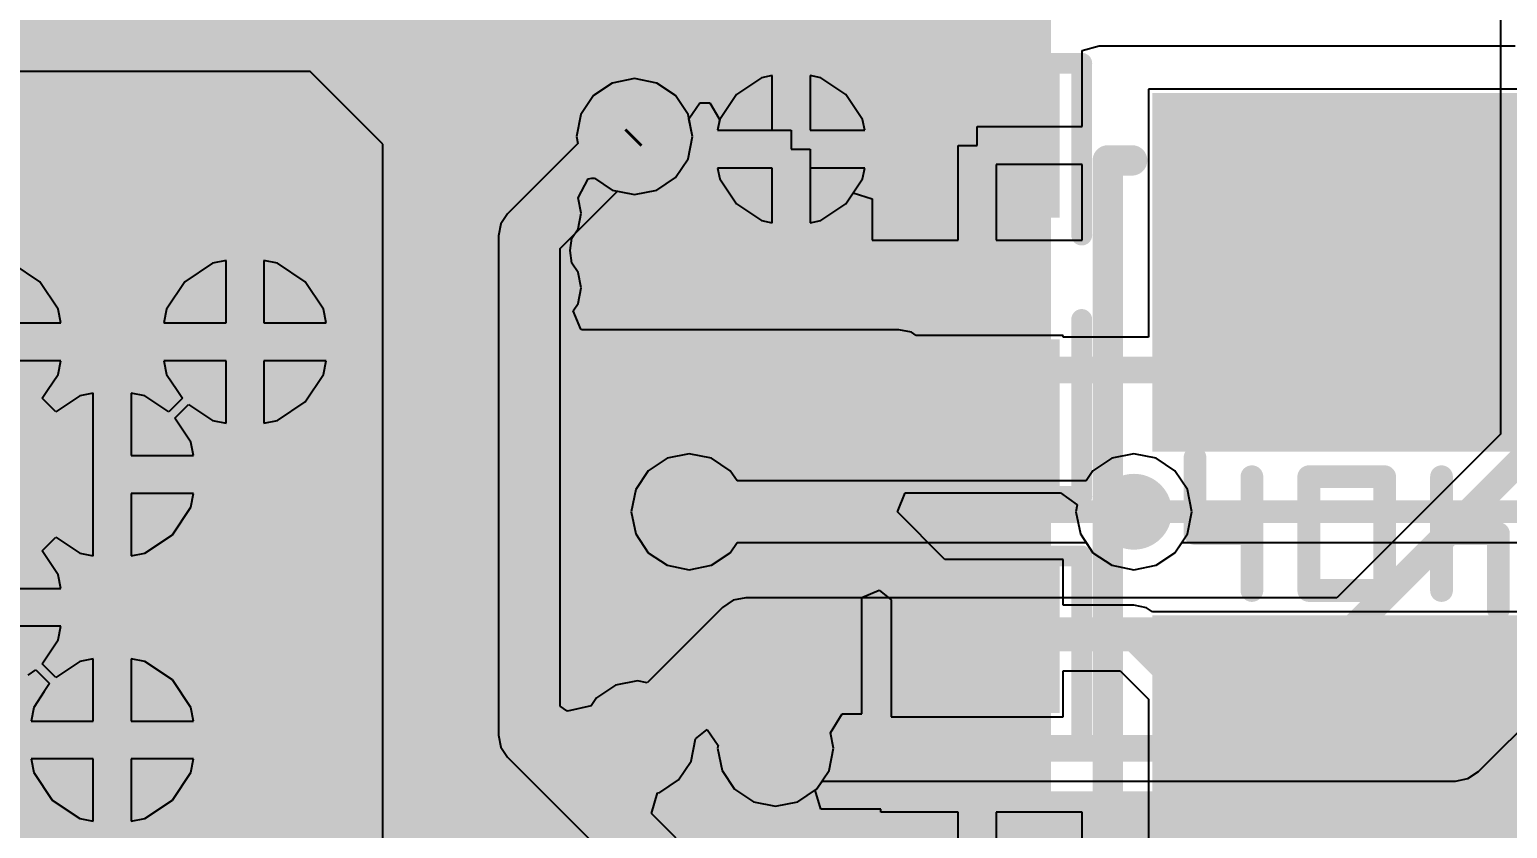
# Model space of a CAD drawing. Header units: millimetres. Extents: x -0.78 to 0.93, y -0.37 to 1.4.
# Drawn here: x -0.244 to 0.1457, y 0.249 to 0.4597 of the extents above; entities that cross this region are included whole.
import ezdxf

# ---------------------------------------------------------------- set-up
doc = ezdxf.new("R2010")
doc.units = ezdxf.units.MM
doc.header["$MEASUREMENT"] = 0
for name, color, linetype in [('BottomLayer', 5, 'Continuous'), ('BottomOverlay', 54, 'Continuous'), ('BottomSolder', 6, 'Continuous'), ('TopLayer', 1, 'Continuous'), ('TopOverlay', 2, 'Continuous'), ('TopSolder', 216, 'Continuous'), ('ViaHoleLayer', 16, 'Continuous')]:
    doc.layers.add(name, color=color, linetype=linetype)

# ---------------------------------------------------------------- blocks, each defined once
blk = doc.blocks.new('QFN48_7X7_N_B_33')
at = {"layer": 'BottomLayer'}
for points in [[(-0.11378, 0.15551), (-0.10276, 0.15551), (-0.10276, 0.12008), (-0.11378, 0.12008)], [(0.01969, 0.01969), (0.01969, -0.01969), (-0.01969, -0.01969), (-0.01969, 0.01969)]]:
    blk.add_hatch(color=5, dxfattribs=at).paths.add_polyline_path(points)
h = blk.add_hatch(color=5, dxfattribs=at)
edge = h.paths.add_edge_path()
edge.add_arc((-0.08858, 0.12559), 0.00551, 180, 360)
edge.add_line((-0.08307, 0.12559), (-0.08307, 0.15))
edge.add_arc((-0.08858, 0.15), 0.00551, 0, 180)
edge.add_line((-0.09409, 0.15), (-0.09409, 0.12559))
h = blk.add_hatch(color=5, dxfattribs=at)
edge = h.paths.add_edge_path()
edge.add_arc((-0.0689, 0.12559), 0.00551, 180, 360)
edge.add_line((-0.06339, 0.12559), (-0.06339, 0.15))
edge.add_arc((-0.0689, 0.15), 0.00551, 0, 180)
edge.add_line((-0.07441, 0.15), (-0.07441, 0.12559))
h = blk.add_hatch(color=5, dxfattribs=at)
edge = h.paths.add_edge_path()
edge.add_arc((-0.04921, 0.12559), 0.00551, 180, 360)
edge.add_line((-0.0437, 0.12559), (-0.0437, 0.15))
edge.add_arc((-0.04921, 0.15), 0.00551, 0, 180)
edge.add_line((-0.05472, 0.15), (-0.05472, 0.12559))
h = blk.add_hatch(color=5, dxfattribs=at)
edge = h.paths.add_edge_path()
edge.add_arc((-0.02953, 0.12559), 0.00551, 180, 360)
edge.add_line((-0.02402, 0.12559), (-0.02402, 0.15))
edge.add_arc((-0.02953, 0.15), 0.00551, 0, 180)
edge.add_line((-0.03504, 0.15), (-0.03504, 0.12559))
h = blk.add_hatch(color=5, dxfattribs=at)
edge = h.paths.add_edge_path()
edge.add_arc((-0.00984, 0.12559), 0.00551, 180, 360)
edge.add_line((-0.00433, 0.12559), (-0.00433, 0.15))
edge.add_arc((-0.00984, 0.15), 0.00551, 0, 180)
edge.add_line((-0.01535, 0.15), (-0.01535, 0.12559))
h = blk.add_hatch(color=5, dxfattribs=at)
edge = h.paths.add_edge_path()
edge.add_arc((0.00984, 0.12559), 0.00551, 180, 360)
edge.add_line((0.01535, 0.12559), (0.01535, 0.15))
edge.add_arc((0.00984, 0.15), 0.00551, 0, 180)
edge.add_line((0.00433, 0.15), (0.00433, 0.12559))
h = blk.add_hatch(color=5, dxfattribs=at)
edge = h.paths.add_edge_path()
edge.add_arc((0.02953, 0.12559), 0.00551, 180, 360)
edge.add_line((0.03504, 0.12559), (0.03504, 0.15))
edge.add_arc((0.02953, 0.15), 0.00551, 0, 180)
edge.add_line((0.02402, 0.15), (0.02402, 0.12559))
h = blk.add_hatch(color=5, dxfattribs=at)
edge = h.paths.add_edge_path()
edge.add_arc((0.04921, 0.12559), 0.00551, 180, 360)
edge.add_line((0.05472, 0.12559), (0.05472, 0.15))
edge.add_arc((0.04921, 0.15), 0.00551, 0, 180)
edge.add_line((0.0437, 0.15), (0.0437, 0.12559))
h = blk.add_hatch(color=5, dxfattribs=at)
edge = h.paths.add_edge_path()
edge.add_arc((0.0689, 0.12559), 0.00551, 180, 360)
edge.add_line((0.07441, 0.12559), (0.07441, 0.15))
edge.add_arc((0.0689, 0.15), 0.00551, 0, 180)
edge.add_line((0.06339, 0.15), (0.06339, 0.12559))
h = blk.add_hatch(color=5, dxfattribs=at)
edge = h.paths.add_edge_path()
edge.add_arc((0.08858, 0.12559), 0.00551, 180, 360)
edge.add_line((0.09409, 0.12559), (0.09409, 0.15))
edge.add_arc((0.08858, 0.15), 0.00551, 0, 180)
edge.add_line((0.08307, 0.15), (0.08307, 0.12559))
at = {"layer": 'BottomSolder'}
for points in [[(-0.11778, 0.15951), (-0.09876, 0.15951), (-0.09876, 0.11608), (-0.11778, 0.11608)], [(0.02169, 0.02169), (0.02169, -0.02169), (-0.02169, -0.02169), (-0.02169, 0.02169)]]:
    blk.add_hatch(color=6, dxfattribs=at).paths.add_polyline_path(points)
h = blk.add_hatch(color=6, dxfattribs=at)
edge = h.paths.add_edge_path()
edge.add_arc((-0.08858, 0.12559), 0.00951, 180, 360)
edge.add_line((-0.07907, 0.12559), (-0.07907, 0.15))
edge.add_arc((-0.08858, 0.15), 0.00951, 0, 180)
edge.add_line((-0.09809, 0.15), (-0.09809, 0.12559))
h = blk.add_hatch(color=6, dxfattribs=at)
edge = h.paths.add_edge_path()
edge.add_arc((-0.0689, 0.12559), 0.00951, 180, 360)
edge.add_line((-0.05939, 0.12559), (-0.05939, 0.15))
edge.add_arc((-0.0689, 0.15), 0.00951, 0, 180)
edge.add_line((-0.07841, 0.15), (-0.07841, 0.12559))
h = blk.add_hatch(color=6, dxfattribs=at)
edge = h.paths.add_edge_path()
edge.add_arc((-0.04921, 0.12559), 0.00951, 180, 360)
edge.add_line((-0.0397, 0.12559), (-0.0397, 0.15))
edge.add_arc((-0.04921, 0.15), 0.00951, 0, 180)
edge.add_line((-0.05872, 0.15), (-0.05872, 0.12559))
h = blk.add_hatch(color=6, dxfattribs=at)
edge = h.paths.add_edge_path()
edge.add_arc((-0.02953, 0.12559), 0.00951, 180, 360)
edge.add_line((-0.02002, 0.12559), (-0.02002, 0.15))
edge.add_arc((-0.02953, 0.15), 0.00951, 0, 180)
edge.add_line((-0.03904, 0.15), (-0.03904, 0.12559))
h = blk.add_hatch(color=6, dxfattribs=at)
edge = h.paths.add_edge_path()
edge.add_arc((-0.00984, 0.12559), 0.00951, 180, 360)
edge.add_line((-0.00033, 0.12559), (-0.00033, 0.15))
edge.add_arc((-0.00984, 0.15), 0.00951, 0, 180)
edge.add_line((-0.01935, 0.15), (-0.01935, 0.12559))
h = blk.add_hatch(color=6, dxfattribs=at)
edge = h.paths.add_edge_path()
edge.add_arc((0.00984, 0.12559), 0.00951, 180, 360)
edge.add_line((0.01935, 0.12559), (0.01935, 0.15))
edge.add_arc((0.00984, 0.15), 0.00951, 0, 180)
edge.add_line((0.00033, 0.15), (0.00033, 0.12559))
h = blk.add_hatch(color=6, dxfattribs=at)
edge = h.paths.add_edge_path()
edge.add_arc((0.02953, 0.12559), 0.00951, 180, 360)
edge.add_line((0.03904, 0.12559), (0.03904, 0.15))
edge.add_arc((0.02953, 0.15), 0.00951, 0, 180)
edge.add_line((0.02002, 0.15), (0.02002, 0.12559))
h = blk.add_hatch(color=6, dxfattribs=at)
edge = h.paths.add_edge_path()
edge.add_arc((0.04921, 0.12559), 0.00951, 180, 360)
edge.add_line((0.05872, 0.12559), (0.05872, 0.15))
edge.add_arc((0.04921, 0.15), 0.00951, 0, 180)
edge.add_line((0.0397, 0.15), (0.0397, 0.12559))
h = blk.add_hatch(color=6, dxfattribs=at)
edge = h.paths.add_edge_path()
edge.add_arc((0.0689, 0.12559), 0.00951, 180, 360)
edge.add_line((0.07841, 0.12559), (0.07841, 0.15))
edge.add_arc((0.0689, 0.15), 0.00951, 0, 180)
edge.add_line((0.05939, 0.15), (0.05939, 0.12559))
h = blk.add_hatch(color=6, dxfattribs=at)
edge = h.paths.add_edge_path()
edge.add_arc((0.08858, 0.12559), 0.00951, 180, 360)
edge.add_line((0.09809, 0.12559), (0.09809, 0.15))
edge.add_arc((0.08858, 0.15), 0.00951, 0, 180)
edge.add_line((0.07907, 0.15), (0.07907, 0.12559))
h = blk.add_hatch(color=6, dxfattribs=at)
edge = h.paths.add_edge_path()
edge.add_arc((-0.12559, 0.10827), 0.00951, 270, 450)
edge.add_line((-0.12559, 0.11778), (-0.15, 0.11778))
edge.add_arc((-0.15, 0.10827), 0.00951, 90, 270)
edge.add_line((-0.15, 0.09876), (-0.12559, 0.09876))
h = blk.add_hatch(color=6, dxfattribs=at)
edge = h.paths.add_edge_path()
edge.add_arc((-0.12559, 0.08858), 0.00951, 270, 450)
edge.add_line((-0.12559, 0.09809), (-0.15, 0.09809))
edge.add_arc((-0.15, 0.08858), 0.00951, 90, 270)
edge.add_line((-0.15, 0.07907), (-0.12559, 0.07907))
h = blk.add_hatch(color=6, dxfattribs=at)
edge = h.paths.add_edge_path()
edge.add_arc((-0.12559, 0.0689), 0.00951, 270, 450)
edge.add_line((-0.12559, 0.07841), (-0.15, 0.07841))
edge.add_arc((-0.15, 0.0689), 0.00951, 90, 270)
edge.add_line((-0.15, 0.05939), (-0.12559, 0.05939))
h = blk.add_hatch(color=6, dxfattribs=at)
edge = h.paths.add_edge_path()
edge.add_arc((-0.12559, 0.04921), 0.00951, 270, 450)
edge.add_line((-0.12559, 0.05872), (-0.15, 0.05872))
edge.add_arc((-0.15, 0.04921), 0.00951, 90, 270)
edge.add_line((-0.15, 0.0397), (-0.12559, 0.0397))
h = blk.add_hatch(color=6, dxfattribs=at)
edge = h.paths.add_edge_path()
edge.add_arc((-0.12559, 0.02953), 0.00951, 270, 450)
edge.add_line((-0.12559, 0.03904), (-0.15, 0.03904))
edge.add_arc((-0.15, 0.02953), 0.00951, 90, 270)
edge.add_line((-0.15, 0.02002), (-0.12559, 0.02002))
h = blk.add_hatch(color=6, dxfattribs=at)
edge = h.paths.add_edge_path()
edge.add_arc((-0.12559, 0.00984), 0.00951, 270, 450)
edge.add_line((-0.12559, 0.01935), (-0.15, 0.01935))
edge.add_arc((-0.15, 0.00984), 0.00951, 90, 270)
edge.add_line((-0.15, 0.00033), (-0.12559, 0.00033))
at = {"layer": 'BottomLayer'}
for p, q in [((-0.08717, 0.1063), (-0.1063, 0.08717)), ((0.1063, 0.1063), (-0.08717, 0.1063)), ((-0.1063, 0.08717), (-0.1063, -0.1063))]:
    blk.add_line(p, q, dxfattribs=at)
blk = doc.blocks.new('0603C_B_35')
at = {"layer": 'BottomLayer'}
for points in [[(-0.05043, 0.01772), (-0.02043, 0.01772), (-0.02043, -0.01772), (-0.05043, -0.01772)], [(0.01969, 0.01772), (0.05118, 0.01772), (0.05118, -0.01772), (0.01969, -0.01772)]]:
    blk.add_hatch(color=5, dxfattribs=at).paths.add_polyline_path(points)
at = {"layer": 'BottomSolder'}
for points in [[(-0.05443, 0.02172), (-0.01643, 0.02172), (-0.01643, -0.02172), (-0.05443, -0.02172)], [(0.01569, 0.02172), (0.05518, 0.02172), (0.05518, -0.02172), (0.01569, -0.02172)]]:
    blk.add_hatch(color=6, dxfattribs=at).paths.add_polyline_path(points)
at = {"layer": 'BottomOverlay', "const_width": 0.00551}
for points in [[(-0.05709, 0.02756), (-0.05709, -0.02756)], [(-0.05709, 0.02756), (-0.01181, 0.02756)], [(0.01047, 0.02756), (0.05709, 0.02756)], [(0.05709, 0.02756), (0.05709, -0.02756)], [(-0.05709, -0.02756), (-0.01181, -0.02756)], [(0.01047, -0.02756), (0.05709, -0.02756)]]:
    blk.add_lwpolyline(points, dxfattribs=at)
at = {"layer": 'BottomOverlay', "const_width": 0.00276}
for points in [[(-0.05847, 0.02756, 1), (-0.05571, 0.02756, 1)], [(-0.05847, 0.02756, 1), (-0.05571, 0.02756, 1)], [(-0.01319, 0.02756, 1), (-0.01043, 0.02756, 1)], [(0.0091, 0.02756, 1), (0.01185, 0.02756, 1)], [(0.05571, 0.02756, 1), (0.05847, 0.02756, 1)], [(0.05571, 0.02756, 1), (0.05847, 0.02756, 1)], [(-0.05847, -0.02756, 1), (-0.05571, -0.02756, 1)], [(-0.05847, -0.02756, 1), (-0.05571, -0.02756, 1)], [(-0.01319, -0.02756, 1), (-0.01043, -0.02756, 1)], [(0.0091, -0.02756, 1), (0.01185, -0.02756, 1)], [(0.05571, -0.02756, 1), (0.05847, -0.02756, 1)], [(0.05571, -0.02756, 1), (0.05847, -0.02756, 1)]]:
    blk.add_lwpolyline(points, format="xyb", close=True, dxfattribs=at)
blk = doc.blocks.new('OSC_5032_2P_B_36')
at = {"layer": 'BottomLayer'}
for points in [[(-0.02559, 0.04724), (-0.02559, -0.04724), (-0.1122, -0.04724), (-0.1122, 0.04724)], [(0.1122, 0.04724), (0.1122, -0.04724), (0.02559, -0.04724), (0.02559, 0.04724)]]:
    blk.add_hatch(color=5, dxfattribs=at).paths.add_polyline_path(points)
at = {"layer": 'BottomSolder'}
for points in [[(-0.02159, 0.05124), (-0.02159, -0.05124), (-0.1162, -0.05124), (-0.1162, 0.05124)], [(0.1162, 0.05124), (0.1162, -0.05124), (0.02159, -0.05124), (0.02159, 0.05124)]]:
    blk.add_hatch(color=6, dxfattribs=at).paths.add_polyline_path(points)
at = {"layer": 'BottomOverlay'}
for points, const_width in [([(0, 0.025), (0, 0.04)], 0.006), ([(0.015, 0.04), (0, 0.04)], 0.006), ([(0.02, 0.04), (0.015, 0.04)], 0.006), ([(0.015, 0.025), (-0.015, 0.025)], 0.006), ([(0.015, 0.01), (-0.015, 0.01)], 0.006), ([(-0.015, -0.01), (-0.015, 0.01)], 0.006), ([(0.015, -0.01), (0.015, 0.01)], 0.006), ([(0.015, -0.01), (-0.015, -0.01)], 0.006), ([(0.015, -0.025), (-0.015, -0.025)], 0.006), ([(0, -0.04), (0, -0.025)], 0.006), ([(0, -0.04), (-0.02, -0.04)], 0.006), ([(-0.09842, -0.063), (-0.09842, -0.05658)], 0.008), ([(0.09843, -0.063), (-0.09842, -0.063)], 0.008)]:
    blk.add_lwpolyline(points, dxfattribs=dict(at, const_width=const_width))
for points, const_width in [([(-0.0015, 0.04, 1), (0.0015, 0.04, 1)], 0.003), ([(-0.0015, 0.04, 1), (0.0015, 0.04, 1)], 0.003), ([(0.0135, 0.04, 1), (0.0165, 0.04, 1)], 0.003), ([(0.0135, 0.04, 1), (0.0165, 0.04, 1)], 0.003), ([(0.0185, 0.04, 1), (0.0215, 0.04, 1)], 0.003), ([(-0.0165, 0.025, 1), (-0.0135, 0.025, 1)], 0.003), ([(-0.0015, 0.025, 1), (0.0015, 0.025, 1)], 0.003), ([(0.0135, 0.025, 1), (0.0165, 0.025, 1)], 0.003), ([(-0.0165, 0.01, 1), (-0.0135, 0.01, 1)], 0.003), ([(-0.0165, 0.01, 1), (-0.0135, 0.01, 1)], 0.003), ([(0.0135, 0.01, 1), (0.0165, 0.01, 1)], 0.003), ([(0.0135, 0.01, 1), (0.0165, 0.01, 1)], 0.003), ([(-0.0165, -0.01, 1), (-0.0135, -0.01, 1)], 0.003), ([(-0.0165, -0.01, 1), (-0.0135, -0.01, 1)], 0.003), ([(0.0135, -0.01, 1), (0.0165, -0.01, 1)], 0.003), ([(0.0135, -0.01, 1), (0.0165, -0.01, 1)], 0.003), ([(-0.0165, -0.025, 1), (-0.0135, -0.025, 1)], 0.003), ([(-0.0015, -0.025, 1), (0.0015, -0.025, 1)], 0.003), ([(0.0135, -0.025, 1), (0.0165, -0.025, 1)], 0.003), ([(-0.0215, -0.04, 1), (-0.0185, -0.04, 1)], 0.003), ([(-0.0015, -0.04, 1), (0.0015, -0.04, 1)], 0.003), ([(-0.0015, -0.04, 1), (0.0015, -0.04, 1)], 0.003), ([(-0.10042, -0.05658, 1), (-0.09642, -0.05658, 1)], 0.004), ([(-0.10042, -0.063, 1), (-0.09642, -0.063, 1)], 0.004), ([(-0.10042, -0.063, 1), (-0.09642, -0.063, 1)], 0.004)]:
    blk.add_lwpolyline(points, format="xyb", close=True, dxfattribs=dict(at, const_width=const_width))
blk = doc.blocks.new('0603C_B_37')
at = {"layer": 'BottomLayer'}
for points in [[(-0.05043, 0.01772), (-0.02043, 0.01772), (-0.02043, -0.01772), (-0.05043, -0.01772)], [(0.01969, 0.01772), (0.05118, 0.01772), (0.05118, -0.01772), (0.01969, -0.01772)]]:
    blk.add_hatch(color=5, dxfattribs=at).paths.add_polyline_path(points)
at = {"layer": 'BottomSolder'}
for points in [[(-0.05443, 0.02172), (-0.01643, 0.02172), (-0.01643, -0.02172), (-0.05443, -0.02172)], [(0.01569, 0.02172), (0.05518, 0.02172), (0.05518, -0.02172), (0.01569, -0.02172)]]:
    blk.add_hatch(color=6, dxfattribs=at).paths.add_polyline_path(points)
at = {"layer": 'BottomOverlay', "const_width": 0.00551}
for points in [[(-0.01181, 0.02756), (-0.05709, 0.02756)], [(-0.05709, -0.02756), (-0.05709, 0.02756)], [(0.05709, 0.02756), (0.01047, 0.02756)], [(0.05709, -0.02756), (0.05709, 0.02756)], [(-0.01181, -0.02756), (-0.05709, -0.02756)], [(0.05709, -0.02756), (0.01047, -0.02756)]]:
    blk.add_lwpolyline(points, dxfattribs=at)
at = {"layer": 'BottomOverlay', "const_width": 0.00276}
for points in [[(-0.05847, 0.02756, 1), (-0.05571, 0.02756, 1)], [(-0.05847, 0.02756, 1), (-0.05571, 0.02756, 1)], [(-0.01319, 0.02756, 1), (-0.01043, 0.02756, 1)], [(0.0091, 0.02756, 1), (0.01185, 0.02756, 1)], [(0.05571, 0.02756, 1), (0.05847, 0.02756, 1)], [(0.05571, 0.02756, 1), (0.05847, 0.02756, 1)], [(-0.05847, -0.02756, 1), (-0.05571, -0.02756, 1)], [(-0.05847, -0.02756, 1), (-0.05571, -0.02756, 1)], [(-0.01319, -0.02756, 1), (-0.01043, -0.02756, 1)], [(0.0091, -0.02756, 1), (0.01185, -0.02756, 1)], [(0.05571, -0.02756, 1), (0.05847, -0.02756, 1)], [(0.05571, -0.02756, 1), (0.05847, -0.02756, 1)]]:
    blk.add_lwpolyline(points, format="xyb", close=True, dxfattribs=at)
blk = doc.blocks.new('0603C_B_48')
at = {"layer": 'BottomLayer'}
for points in [[(-0.05043, 0.01772), (-0.02043, 0.01772), (-0.02043, -0.01772), (-0.05043, -0.01772)], [(0.01969, 0.01772), (0.05118, 0.01772), (0.05118, -0.01772), (0.01969, -0.01772)]]:
    blk.add_hatch(color=5, dxfattribs=at).paths.add_polyline_path(points)
at = {"layer": 'BottomSolder'}
for points in [[(-0.05443, 0.02172), (-0.01643, 0.02172), (-0.01643, -0.02172), (-0.05443, -0.02172)], [(0.01569, 0.02172), (0.05518, 0.02172), (0.05518, -0.02172), (0.01569, -0.02172)]]:
    blk.add_hatch(color=6, dxfattribs=at).paths.add_polyline_path(points)
at = {"layer": 'BottomOverlay', "const_width": 0.00551}
for points in [[(-0.05709, -0.02756), (-0.05709, 0.02756)], [(-0.01181, 0.02756), (-0.05709, 0.02756)], [(0.05709, 0.02756), (0.01047, 0.02756)], [(0.05709, -0.02756), (0.05709, 0.02756)], [(-0.01181, -0.02756), (-0.05709, -0.02756)], [(0.05709, -0.02756), (0.01047, -0.02756)]]:
    blk.add_lwpolyline(points, dxfattribs=at)
at = {"layer": 'BottomOverlay', "const_width": 0.00276}
for points in [[(-0.05847, 0.02756, 1), (-0.05571, 0.02756, 1)], [(-0.05847, 0.02756, 1), (-0.05571, 0.02756, 1)], [(-0.01319, 0.02756, 1), (-0.01043, 0.02756, 1)], [(0.0091, 0.02756, 1), (0.01185, 0.02756, 1)], [(0.05571, 0.02756, 1), (0.05847, 0.02756, 1)], [(0.05571, 0.02756, 1), (0.05847, 0.02756, 1)], [(-0.05847, -0.02756, 1), (-0.05571, -0.02756, 1)], [(-0.05847, -0.02756, 1), (-0.05571, -0.02756, 1)], [(-0.01319, -0.02756, 1), (-0.01043, -0.02756, 1)], [(0.0091, -0.02756, 1), (0.01185, -0.02756, 1)], [(0.05571, -0.02756, 1), (0.05847, -0.02756, 1)], [(0.05571, -0.02756, 1), (0.05847, -0.02756, 1)]]:
    blk.add_lwpolyline(points, format="xyb", close=True, dxfattribs=at)

msp = doc.modelspace()

# ---------------------------------------------------------------- hatches: boundary and pattern name
at = {"layer": 'BottomLayer'}
h = msp.add_hatch(color=5, dxfattribs=at)
edge = h.paths.add_edge_path()
edge.add_arc((-0.08447, 0.43147), 0.01, 0, 360)
h = msp.add_hatch(color=5, dxfattribs=at)
edge = h.paths.add_edge_path()
edge.add_arc((-0.04315, 0.42815), 0.01, 0, 360)
h = msp.add_hatch(color=5, dxfattribs=at)
edge = h.paths.add_edge_path()
edge.add_arc((-0.18717, 0.37734), 0.012, 0, 360)
h = msp.add_hatch(color=5, dxfattribs=at)
edge = h.paths.add_edge_path()
edge.add_arc((-0.22217, 0.34234), 0.012, 0, 360)
h = msp.add_hatch(color=5, dxfattribs=at)
edge = h.paths.add_edge_path()
edge.add_arc((-0.07002, 0.33254), 0.01, 0, 360)
h = msp.add_hatch(color=5, dxfattribs=at)
edge = h.paths.add_edge_path()
edge.add_arc((0.04724, 0.33254), 0.01, 0, 360)
h = msp.add_hatch(color=5, dxfattribs=at)
edge = h.paths.add_edge_path()
edge.add_arc((-0.22217, 0.27234), 0.012, 0, 360)
h = msp.add_hatch(color=5, dxfattribs=at)
edge = h.paths.add_edge_path()
edge.add_arc((-0.08366, 0.27264), 0.01, 0, 360)
h = msp.add_hatch(color=5, dxfattribs=at)
edge = h.paths.add_edge_path()
edge.add_arc((-0.04724, 0.27017), 0.01, 0, 360)
at = {"layer": 'BottomSolder'}
h = msp.add_hatch(color=6, dxfattribs=at)
edge = h.paths.add_edge_path()
edge.add_arc((-0.25717, 0.37734), 0.016, 0, 360)
h = msp.add_hatch(color=6, dxfattribs=at)
edge = h.paths.add_edge_path()
edge.add_arc((-0.18717, 0.37734), 0.016, 0, 360)
h = msp.add_hatch(color=6, dxfattribs=at)
edge = h.paths.add_edge_path()
edge.add_arc((-0.22217, 0.34234), 0.016, 0, 360)
h = msp.add_hatch(color=6, dxfattribs=at)
edge = h.paths.add_edge_path()
edge.add_arc((-0.25717, 0.30734), 0.016, 0, 360)
h = msp.add_hatch(color=6, dxfattribs=at)
edge = h.paths.add_edge_path()
edge.add_arc((-0.22217, 0.27234), 0.016, 0, 360)
at = {"layer": 'TopLayer'}
h = msp.add_hatch(color=1, dxfattribs=at)
edge = h.paths.add_edge_path()
edge.add_arc((-0.08447, 0.43147), 0.01, 0, 360)
h = msp.add_hatch(color=1, dxfattribs=at)
edge = h.paths.add_edge_path()
edge.add_arc((-0.04315, 0.42815), 0.01, 0, 360)
h = msp.add_hatch(color=1, dxfattribs=at)
edge = h.paths.add_edge_path()
edge.add_arc((-0.18717, 0.37734), 0.012, 0, 360)
h = msp.add_hatch(color=1, dxfattribs=at)
edge = h.paths.add_edge_path()
edge.add_arc((-0.22217, 0.34234), 0.012, 0, 360)
h = msp.add_hatch(color=1, dxfattribs=at)
edge = h.paths.add_edge_path()
edge.add_arc((-0.07002, 0.33254), 0.01, 0, 360)
h = msp.add_hatch(color=1, dxfattribs=at)
edge = h.paths.add_edge_path()
edge.add_arc((0.04724, 0.33254), 0.01, 0, 360)
h = msp.add_hatch(color=1, dxfattribs=at)
edge = h.paths.add_edge_path()
edge.add_arc((-0.22217, 0.27234), 0.012, 0, 360)
h = msp.add_hatch(color=1, dxfattribs=at)
edge = h.paths.add_edge_path()
edge.add_arc((-0.08366, 0.27264), 0.01, 0, 360)
h = msp.add_hatch(color=1, dxfattribs=at)
edge = h.paths.add_edge_path()
edge.add_arc((-0.04724, 0.27017), 0.01, 0, 360)
at = {"layer": 'TopSolder'}
h = msp.add_hatch(color=216, dxfattribs=at)
edge = h.paths.add_edge_path()
edge.add_arc((-0.25717, 0.37734), 0.016, 0, 360)
h = msp.add_hatch(color=216, dxfattribs=at)
edge = h.paths.add_edge_path()
edge.add_arc((-0.18717, 0.37734), 0.016, 0, 360)
h = msp.add_hatch(color=216, dxfattribs=at)
edge = h.paths.add_edge_path()
edge.add_arc((-0.22217, 0.34234), 0.016, 0, 360)
h = msp.add_hatch(color=216, dxfattribs=at)
edge = h.paths.add_edge_path()
edge.add_arc((-0.25717, 0.30734), 0.016, 0, 360)
h = msp.add_hatch(color=216, dxfattribs=at)
edge = h.paths.add_edge_path()
edge.add_arc((-0.22217, 0.27234), 0.016, 0, 360)
at = {"layer": 'ViaHoleLayer'}
h = msp.add_hatch(color=16, dxfattribs=at)
edge = h.paths.add_edge_path()
edge.add_arc((-0.08447, 0.43147), 0.006, 0, 360)
h = msp.add_hatch(color=16, dxfattribs=at)
edge = h.paths.add_edge_path()
edge.add_arc((-0.04315, 0.42815), 0.006, 0, 360)
h = msp.add_hatch(color=16, dxfattribs=at)
edge = h.paths.add_edge_path()
edge.add_arc((-0.18717, 0.37734), 0.006, 0, 360)
h = msp.add_hatch(color=16, dxfattribs=at)
edge = h.paths.add_edge_path()
edge.add_arc((-0.22217, 0.34234), 0.006, 0, 360)
h = msp.add_hatch(color=16, dxfattribs=at)
edge = h.paths.add_edge_path()
edge.add_arc((-0.07002, 0.33254), 0.006, 0, 360)
h = msp.add_hatch(color=16, dxfattribs=at)
edge = h.paths.add_edge_path()
edge.add_arc((0.04724, 0.33254), 0.006, 0, 360)
h = msp.add_hatch(color=16, dxfattribs=at)
edge = h.paths.add_edge_path()
edge.add_arc((-0.22217, 0.27234), 0.006, 0, 360)
h = msp.add_hatch(color=16, dxfattribs=at)
edge = h.paths.add_edge_path()
edge.add_arc((-0.08366, 0.27264), 0.006, 0, 360)
h = msp.add_hatch(color=16, dxfattribs=at)
edge = h.paths.add_edge_path()
edge.add_arc((-0.04724, 0.27017), 0.006, 0, 360)

# ---------------------------------------------------------------- linework, layer by layer
at = {"layer": 'BottomLayer'}
for p, q in [((0.03362, 0.45413), (0.0381, 0.45539)), ((0.03362, 0.43413), (0.03362, 0.45413)), ((0.0381, 0.45539), (0.14777, 0.45539)), ((0.15212, 0.44398), (0.0511, 0.44398)), ((0.0511, 0.44398), (0.0511, 0.37856)), ((-0.0701, 0.43615), (-0.0672, 0.44034)), ((-0.0672, 0.44034), (-0.06464, 0.44035)), ((-0.06464, 0.44035), (-0.06223, 0.43635)), ((-0.06917, 0.43147), (-0.0701, 0.43615)), ((-0.06203, 0.43575), (-0.06255, 0.43315)), ((-0.06255, 0.43315), (-0.04315, 0.43315)), ((-0.06223, 0.43635), (-0.06203, 0.43575)), ((-0.04315, 0.43315), (-0.04315, 0.42815)), ((0.00591, 0.42913), (0.00591, 0.43413)), ((0.00591, 0.43413), (0.03362, 0.43413)), ((-0.07034, 0.42562), (-0.06917, 0.43147)), ((0.00091, 0.40413), (0.00091, 0.42913)), ((0.00091, 0.42913), (0.00591, 0.42913)), ((-0.07365, 0.42066), (-0.07034, 0.42562)), ((-0.04315, 0.42815), (-0.03815, 0.42815)), ((-0.03815, 0.42815), (-0.03815, 0.40875)), ((-0.04815, 0.42315), (-0.06255, 0.42315)), ((-0.06255, 0.42315), (-0.06199, 0.42035)), ((-0.04815, 0.40875), (-0.04815, 0.42315)), ((0.03362, 0.42413), (0.01091, 0.42413)), ((0.01091, 0.42413), (0.01091, 0.40413)), ((0.03362, 0.40413), (0.03362, 0.42413)), ((-0.09934, 0.41534), (-0.09665, 0.42032)), ((-0.09665, 0.42032), (-0.09575, 0.42054)), ((-0.09575, 0.42054), (-0.09505, 0.4205)), ((-0.09505, 0.4205), (-0.09032, 0.41734)), ((-0.09032, 0.41734), (-0.08447, 0.41618)), ((-0.08447, 0.41618), (-0.07861, 0.41734)), ((-0.07861, 0.41734), (-0.07365, 0.42066)), ((-0.06199, 0.42035), (-0.05757, 0.41373)), ((-0.09853, 0.41124), (-0.09934, 0.41534)), ((-0.05757, 0.41373), (-0.05095, 0.40931)), ((-0.03535, 0.40931), (-0.02873, 0.41373)), ((-0.02873, 0.41373), (-0.02681, 0.4166)), ((-0.02681, 0.4166), (-0.02181, 0.41509)), ((-0.02181, 0.41509), (-0.02181, 0.40413)), ((-0.09934, 0.40714), (-0.09853, 0.41124)), ((-0.05095, 0.40931), (-0.04815, 0.40875)), ((-0.03815, 0.40875), (-0.03535, 0.40931)), ((-0.10098, 0.40468), (-0.09934, 0.40714)), ((-0.10139, 0.4014), (-0.10098, 0.40468)), ((-0.02181, 0.40413), (0.00091, 0.40413)), ((0.01091, 0.40413), (0.03362, 0.40413)), ((-0.10099, 0.3981), (-0.10139, 0.4014)), ((-0.09935, 0.39565), (-0.10099, 0.3981)), ((-0.09853, 0.39155), (-0.09935, 0.39565)), ((-0.09935, 0.38745), (-0.09853, 0.39155)), ((-0.10064, 0.38551), (-0.09935, 0.38745)), ((-0.09862, 0.38072), (-0.10064, 0.38551)), ((-0.09843, 0.38051), (-0.09862, 0.38072)), ((-0.01475, 0.38051), (-0.09843, 0.38051)), ((-0.01143, 0.37985), (-0.01475, 0.38051)), ((-0.01018, 0.37902), (-0.01143, 0.37985)), ((0.02862, 0.37902), (-0.01018, 0.37902)), ((0.02862, 0.37856), (0.02862, 0.37902)), ((0.0511, 0.37856), (0.02862, 0.37856)), ((-0.01515, 0.33252), (-0.01307, 0.33752)), ((-0.01307, 0.33752), (0.02784, 0.33752)), ((0.02784, 0.33752), (0.03231, 0.33435)), ((-0.00259, 0.31996), (-0.01515, 0.33252)), ((0.03231, 0.33435), (0.03195, 0.33254)), ((0.03195, 0.33254), (0.03311, 0.32669)), ((0.03311, 0.32669), (0.03643, 0.32173)), ((0.05806, 0.32173), (0.05983, 0.32439)), ((0.05983, 0.32439), (0.18786, 0.32439)), ((0.02862, 0.31996), (-0.00259, 0.31996)), ((0.02862, 0.30788), (0.02862, 0.31996)), ((0.03643, 0.32173), (0.04139, 0.31841)), ((0.0531, 0.31841), (0.05806, 0.32173)), ((0.04139, 0.31841), (0.04724, 0.31725)), ((0.04724, 0.31725), (0.0531, 0.31841)), ((-0.02453, 0.30991), (-0.01996, 0.31189)), ((-0.01996, 0.31189), (-0.01681, 0.30933)), ((-0.02453, 0.27921), (-0.02453, 0.30991)), ((-0.01681, 0.30933), (-0.01681, 0.27846)), ((0.04724, 0.30788), (0.02862, 0.30788)), ((0.05056, 0.30722), (0.04724, 0.30788)), ((0.05211, 0.30618), (0.05056, 0.30722)), ((0.15559, 0.30618), (0.05211, 0.30618)), ((0.02862, 0.27846), (0.02862, 0.29055)), ((0.02862, 0.29055), (0.04365, 0.29055)), ((0.04365, 0.29055), (0.0511, 0.2831)), ((0.0511, 0.2831), (0.0511, 0.20957)), ((-0.03275, 0.27421), (-0.02969, 0.27921)), ((-0.02969, 0.27921), (-0.02453, 0.27921)), ((-0.01681, 0.27846), (0.02862, 0.27846)), ((-0.03195, 0.27017), (-0.03275, 0.27421)), ((-0.03311, 0.26432), (-0.03195, 0.27017)), ((-0.03643, 0.25935), (-0.03311, 0.26432)), ((-0.03682, 0.25909), (-0.03643, 0.25935)), ((-0.0353, 0.25409), (-0.03682, 0.25909)), ((-0.01953, 0.25409), (-0.0353, 0.25409)), ((-0.01953, 0.25335), (-0.01953, 0.25409)), ((0.00091, 0.25335), (-0.01953, 0.25335)), ((0.00091, 0.22835), (0.00091, 0.25335)), ((0.03362, 0.25335), (0.01091, 0.25335)), ((0.01091, 0.25335), (0.01091, 0.23335)), ((0.03362, 0.23335), (0.03362, 0.25335))]:
    msp.add_line(p, q, dxfattribs=at)
for points, const_width in [([(-0.22767, 0.37184), (-0.22767, 0.47814)], 0.007), ([(-0.16857, 0.43094), (-0.16857, 0.47814)], 0.007), ([(-0.14887, 0.47814), (-0.12137, 0.45064)], 0.008), ([(-0.05329, 0.45064), (-0.03937, 0.46457)], 0.008), ([(-0.12137, 0.45064), (-0.05329, 0.45064)], 0.008), ([(-0.22767, 0.37184), (-0.16857, 0.43094)], 0.007), ([(-0.12137, 0.43094), (-0.085, 0.43094)], 0.006), ([(-0.085, 0.43094), (-0.08447, 0.43147)], 0.006), ([(0.00492, 0.42815), (0.00591, 0.42913)], 0.007), ([(-0.04315, 0.42815), (0.00492, 0.42815)], 0.007), ([(0.07757, 0.36989), (0.10335, 0.39567)], 0.007), ([(-0.25717, 0.34234), (-0.22767, 0.37184)], 0.007), ([(-0.12137, 0.37184), (-0.01475, 0.37184)], 0.007), ([(-0.01475, 0.37184), (-0.0128, 0.36989)], 0.007), ([(-0.0128, 0.36989), (0.07757, 0.36989)], 0.007), ([(-0.12137, 0.35214), (-0.04703, 0.35214)], 0.007), ([(-0.04703, 0.35214), (0.00591, 0.29921)], 0.007), ([(-0.25717, 0.34234), (-0.22767, 0.31284)], 0.007), ([(-0.12137, 0.33254), (-0.07002, 0.33254)], 0.008), ([(0.04724, 0.33254), (0.18786, 0.33254)], 0.006), ([(-0.22767, 0.31284), (-0.12137, 0.31284)], 0.007), ([(-0.05331, 0.29314), (-0.04724, 0.29921)], 0.007), ([(-0.04724, 0.27017), (-0.04724, 0.29921)], 0.007), ([(0.00591, 0.29921), (0.04724, 0.29921)], 0.007), ([(0.04724, 0.29921), (0.08661, 0.25984)], 0.007), ([(-0.12137, 0.29314), (-0.05331, 0.29314)], 0.007), ([(-0.12137, 0.27344), (-0.08447, 0.27344)], 0.007)]:
    msp.add_lwpolyline(points, dxfattribs=dict(at, const_width=const_width))
for points, const_width in [([(-0.12337, 0.45064, 1), (-0.11937, 0.45064, 1)], 0.004), ([(-0.12337, 0.45064, 1), (-0.11937, 0.45064, 1)], 0.004), ([(-0.05529, 0.45064, 1), (-0.05129, 0.45064, 1)], 0.004), ([(-0.05529, 0.45064, 1), (-0.05129, 0.45064, 1)], 0.004), ([(-0.17032, 0.43094, 1), (-0.16682, 0.43094, 1)], 0.0035), ([(-0.17032, 0.43094, 1), (-0.16682, 0.43094, 1)], 0.0035), ([(-0.12287, 0.43094, 1), (-0.11987, 0.43094, 1)], 0.003), ([(-0.0865, 0.43094, 1), (-0.0835, 0.43094, 1)], 0.003), ([(-0.0865, 0.43094, 1), (-0.0835, 0.43094, 1)], 0.003), ([(-0.08597, 0.43147, 1), (-0.08297, 0.43147, 1)], 0.003), ([(0.00416, 0.42913, 1), (0.00766, 0.42913, 1)], 0.0035), ([(-0.0449, 0.42815, 1), (-0.0414, 0.42815, 1)], 0.0035), ([(0.00317, 0.42815, 1), (0.00667, 0.42815, 1)], 0.0035), ([(0.00317, 0.42815, 1), (0.00667, 0.42815, 1)], 0.0035), ([(0.1016, 0.39567, 1), (0.1051, 0.39567, 1)], 0.0035), ([(-0.22942, 0.37184, 1), (-0.22592, 0.37184, 1)], 0.0035), ([(-0.22942, 0.37184, 1), (-0.22592, 0.37184, 1)], 0.0035), ([(-0.22942, 0.37184, 1), (-0.22592, 0.37184, 1)], 0.0035), ([(-0.12312, 0.37184, 1), (-0.11962, 0.37184, 1)], 0.0035), ([(-0.0165, 0.37184, 1), (-0.013, 0.37184, 1)], 0.0035), ([(-0.0165, 0.37184, 1), (-0.013, 0.37184, 1)], 0.0035), ([(-0.01455, 0.36989, 1), (-0.01105, 0.36989, 1)], 0.0035), ([(-0.01455, 0.36989, 1), (-0.01105, 0.36989, 1)], 0.0035), ([(0.07582, 0.36989, 1), (0.07932, 0.36989, 1)], 0.0035), ([(0.07582, 0.36989, 1), (0.07932, 0.36989, 1)], 0.0035), ([(-0.12312, 0.35214, 1), (-0.11962, 0.35214, 1)], 0.0035), ([(-0.04878, 0.35214, 1), (-0.04528, 0.35214, 1)], 0.0035), ([(-0.04878, 0.35214, 1), (-0.04528, 0.35214, 1)], 0.0035), ([(-0.12337, 0.33254, 1), (-0.11937, 0.33254, 1)], 0.004), ([(-0.07202, 0.33254, 1), (-0.06802, 0.33254, 1)], 0.004), ([(0.04574, 0.33254, 1), (0.04874, 0.33254, 1)], 0.003), ([(-0.22942, 0.31284, 1), (-0.22592, 0.31284, 1)], 0.0035), ([(-0.22942, 0.31284, 1), (-0.22592, 0.31284, 1)], 0.0035), ([(-0.12312, 0.31284, 1), (-0.11962, 0.31284, 1)], 0.0035), ([(-0.04899, 0.29921, 1), (-0.04549, 0.29921, 1)], 0.0035), ([(-0.04899, 0.29921, 1), (-0.04549, 0.29921, 1)], 0.0035), ([(0.00416, 0.29921, 1), (0.00766, 0.29921, 1)], 0.0035), ([(0.00416, 0.29921, 1), (0.00766, 0.29921, 1)], 0.0035), ([(0.04549, 0.29921, 1), (0.04899, 0.29921, 1)], 0.0035), ([(0.04549, 0.29921, 1), (0.04899, 0.29921, 1)], 0.0035), ([(-0.12312, 0.29314, 1), (-0.11962, 0.29314, 1)], 0.0035), ([(-0.05506, 0.29314, 1), (-0.05156, 0.29314, 1)], 0.0035), ([(-0.05506, 0.29314, 1), (-0.05156, 0.29314, 1)], 0.0035), ([(-0.12312, 0.27344, 1), (-0.11962, 0.27344, 1)], 0.0035), ([(-0.08622, 0.27344, 1), (-0.08272, 0.27344, 1)], 0.0035), ([(-0.04899, 0.27017, 1), (-0.04549, 0.27017, 1)], 0.0035), ([(0.08486, 0.25984, 1), (0.08836, 0.25984, 1)], 0.0035)]:
    msp.add_lwpolyline(points, format="xyb", close=True, dxfattribs=dict(at, const_width=const_width))
at = {"layer": 'TopLayer'}
for p, q in [((0.14389, 0.47343), (0.14389, 0.353)), ((-0.09032, 0.4456), (-0.09528, 0.44229)), ((-0.08447, 0.44677), (-0.09032, 0.4456)), ((-0.07861, 0.4456), (-0.08447, 0.44677)), ((-0.07365, 0.44229), (-0.07861, 0.4456)), ((-0.05095, 0.44699), (-0.05757, 0.44257)), ((-0.04815, 0.44755), (-0.05095, 0.44699)), ((-0.04815, 0.43315), (-0.04815, 0.44755)), ((-0.03535, 0.44699), (-0.03815, 0.44755)), ((-0.03815, 0.44755), (-0.03815, 0.43315)), ((-0.02873, 0.44257), (-0.03535, 0.44699)), ((-0.09528, 0.44229), (-0.0986, 0.43733)), ((-0.07034, 0.43733), (-0.07365, 0.44229)), ((-0.05757, 0.44257), (-0.06199, 0.43595)), ((-0.02431, 0.43595), (-0.02873, 0.44257)), ((-0.0986, 0.43733), (-0.09976, 0.43147)), ((-0.06917, 0.43147), (-0.07034, 0.43733)), ((-0.06199, 0.43595), (-0.06255, 0.43315)), ((-0.06255, 0.43315), (-0.04815, 0.43315)), ((-0.03815, 0.43315), (-0.02375, 0.43315)), ((-0.02375, 0.43315), (-0.02431, 0.43595)), ((-0.0994, 0.42967), (-0.11797, 0.4111)), ((-0.09976, 0.43147), (-0.0994, 0.42967)), ((-0.07034, 0.42562), (-0.06917, 0.43147)), ((-0.07365, 0.42066), (-0.07034, 0.42562)), ((-0.04815, 0.42315), (-0.06255, 0.42315)), ((-0.06255, 0.42315), (-0.06199, 0.42035)), ((-0.04815, 0.40875), (-0.04815, 0.42315)), ((-0.02375, 0.42315), (-0.03815, 0.42315)), ((-0.03815, 0.42315), (-0.03815, 0.40875)), ((-0.02431, 0.42035), (-0.02375, 0.42315)), ((-0.10405, 0.40195), (-0.08893, 0.41707)), ((-0.08893, 0.41707), (-0.08447, 0.41618)), ((-0.08447, 0.41618), (-0.07861, 0.41734)), ((-0.07861, 0.41734), (-0.07365, 0.42066)), ((-0.06199, 0.42035), (-0.05757, 0.41373)), ((-0.02873, 0.41373), (-0.02431, 0.42035)), ((-0.05757, 0.41373), (-0.05095, 0.40931)), ((-0.03535, 0.40931), (-0.02873, 0.41373)), ((-0.11797, 0.4111), (-0.11974, 0.40845)), ((-0.05095, 0.40931), (-0.04815, 0.40875)), ((-0.03815, 0.40875), (-0.03535, 0.40931)), ((-0.11974, 0.40845), (-0.12036, 0.40533)), ((-0.12036, 0.40533), (-0.12036, 0.40533)), ((-0.12036, 0.40533), (-0.12036, 0.27362)), ((-0.10405, 0.28129), (-0.10405, 0.40195)), ((-0.24131, 0.3932), (-0.24858, 0.39807)), ((-0.19575, 0.39807), (-0.20303, 0.3932)), ((-0.19217, 0.39878), (-0.19575, 0.39807)), ((-0.19217, 0.38234), (-0.19217, 0.39878)), ((-0.17858, 0.39807), (-0.18217, 0.39878)), ((-0.18217, 0.39878), (-0.18217, 0.38234)), ((-0.17131, 0.3932), (-0.17858, 0.39807)), ((-0.23644, 0.38593), (-0.24131, 0.3932)), ((-0.20303, 0.3932), (-0.20789, 0.38593)), ((-0.16644, 0.38593), (-0.17131, 0.3932)), ((-0.23573, 0.38234), (-0.23644, 0.38593)), ((-0.20789, 0.38593), (-0.2086, 0.38234)), ((-0.16573, 0.38234), (-0.16644, 0.38593)), ((-0.25217, 0.38234), (-0.23573, 0.38234)), ((-0.2086, 0.38234), (-0.19217, 0.38234)), ((-0.18217, 0.38234), (-0.16573, 0.38234)), ((-0.23573, 0.37234), (-0.25717, 0.37234)), ((-0.23644, 0.36876), (-0.23573, 0.37234)), ((-0.19217, 0.37234), (-0.2086, 0.37234)), ((-0.2086, 0.37234), (-0.20789, 0.36876)), ((-0.19217, 0.35591), (-0.19217, 0.37234)), ((-0.16573, 0.37234), (-0.18217, 0.37234)), ((-0.18217, 0.37234), (-0.18217, 0.35591)), ((-0.16644, 0.36876), (-0.16573, 0.37234)), ((-0.23925, 0.36456), (-0.23644, 0.36876)), ((-0.20789, 0.36876), (-0.20509, 0.36456)), ((-0.17131, 0.36148), (-0.16644, 0.36876)), ((-0.24065, 0.36247), (-0.23925, 0.36456)), ((-0.23704, 0.35886), (-0.24065, 0.36247)), ((-0.23075, 0.36307), (-0.23495, 0.36026)), ((-0.22717, 0.36378), (-0.23075, 0.36307)), ((-0.22717, 0.34234), (-0.22717, 0.36378)), ((-0.21358, 0.36307), (-0.21717, 0.36378)), ((-0.21717, 0.36378), (-0.21717, 0.34734)), ((-0.20939, 0.36026), (-0.21358, 0.36307)), ((-0.20369, 0.36247), (-0.20729, 0.35886)), ((-0.20509, 0.36456), (-0.20369, 0.36247)), ((-0.23495, 0.36026), (-0.23704, 0.35886)), ((-0.20729, 0.35886), (-0.20939, 0.36026)), ((-0.20565, 0.35722), (-0.20204, 0.36082)), ((-0.20204, 0.36082), (-0.19995, 0.35942)), ((-0.19995, 0.35942), (-0.19575, 0.35662)), ((-0.17858, 0.35662), (-0.17131, 0.36148)), ((-0.20425, 0.35512), (-0.20565, 0.35722)), ((-0.20144, 0.35093), (-0.20425, 0.35512)), ((-0.19575, 0.35662), (-0.19217, 0.35591)), ((-0.18217, 0.35591), (-0.17858, 0.35662)), ((-0.20073, 0.34734), (-0.20144, 0.35093)), ((0.14389, 0.353), (0.10074, 0.30985)), ((-0.21717, 0.34734), (-0.20073, 0.34734)), ((-0.07002, 0.34784), (-0.07587, 0.34667)), ((-0.06416, 0.34667), (-0.07002, 0.34784)), ((0.04724, 0.34784), (0.04139, 0.34667)), ((0.0531, 0.34667), (0.04724, 0.34784)), ((-0.08083, 0.34336), (-0.08415, 0.3384)), ((-0.07587, 0.34667), (-0.08083, 0.34336)), ((-0.0592, 0.34336), (-0.06416, 0.34667)), ((-0.05743, 0.3407), (-0.0592, 0.34336)), ((0.03643, 0.34336), (0.03465, 0.3407)), ((0.04139, 0.34667), (0.03643, 0.34336)), ((0.05806, 0.34336), (0.0531, 0.34667)), ((0.06137, 0.3384), (0.05806, 0.34336)), ((-0.22717, 0.32091), (-0.22717, 0.34234)), ((0.03465, 0.3407), (-0.05743, 0.3407)), ((-0.20073, 0.33734), (-0.21717, 0.33734)), ((-0.21717, 0.33734), (-0.21717, 0.32091)), ((-0.20144, 0.33376), (-0.20073, 0.33734)), ((-0.08415, 0.3384), (-0.08531, 0.33254)), ((0.06254, 0.33254), (0.06137, 0.3384)), ((-0.20631, 0.32648), (-0.20144, 0.33376)), ((-0.08531, 0.33254), (-0.08415, 0.32669)), ((0.06137, 0.32669), (0.06254, 0.33254)), ((-0.24065, 0.32222), (-0.23704, 0.32582)), ((-0.23704, 0.32582), (-0.23495, 0.32442)), ((-0.23495, 0.32442), (-0.23075, 0.32162)), ((-0.21358, 0.32162), (-0.20631, 0.32648)), ((-0.08415, 0.32669), (-0.08083, 0.32173)), ((-0.0592, 0.32173), (-0.05743, 0.32439)), ((-0.05743, 0.32439), (0.03465, 0.32439)), ((0.03465, 0.32439), (0.03643, 0.32173)), ((0.05806, 0.32173), (0.06137, 0.32669)), ((-0.23925, 0.32012), (-0.24065, 0.32222)), ((-0.23644, 0.31593), (-0.23925, 0.32012)), ((-0.23075, 0.32162), (-0.22717, 0.32091)), ((-0.21717, 0.32091), (-0.21358, 0.32162)), ((-0.08083, 0.32173), (-0.07587, 0.31841)), ((-0.06416, 0.31841), (-0.0592, 0.32173)), ((0.03643, 0.32173), (0.04139, 0.31841)), ((0.0531, 0.31841), (0.05806, 0.32173)), ((-0.23573, 0.31234), (-0.23644, 0.31593)), ((-0.07587, 0.31841), (-0.07002, 0.31725)), ((-0.07002, 0.31725), (-0.06416, 0.31841)), ((0.04139, 0.31841), (0.04724, 0.31725)), ((0.04724, 0.31725), (0.0531, 0.31841)), ((-0.25717, 0.31234), (-0.23573, 0.31234)), ((-0.05843, 0.30919), (-0.06125, 0.30731)), ((-0.05512, 0.30985), (-0.05843, 0.30919)), ((0.10074, 0.30985), (-0.05512, 0.30985)), ((0.13814, 0.26404), (0.18231, 0.30821)), ((-0.06125, 0.30731), (-0.08113, 0.28743)), ((-0.23573, 0.30234), (-0.25217, 0.30234)), ((-0.23644, 0.29876), (-0.23573, 0.30234)), ((-0.23925, 0.29456), (-0.23644, 0.29876)), ((-0.24065, 0.29247), (-0.23925, 0.29456)), ((-0.23704, 0.28886), (-0.24065, 0.29247)), ((-0.23075, 0.29307), (-0.23495, 0.29026)), ((-0.22717, 0.29378), (-0.23075, 0.29307)), ((-0.22717, 0.27734), (-0.22717, 0.29378)), ((-0.21358, 0.29307), (-0.21717, 0.29378)), ((-0.21717, 0.29378), (-0.21717, 0.27734)), ((-0.20631, 0.2882), (-0.21358, 0.29307)), ((-0.24439, 0.28942), (-0.24229, 0.29082)), ((-0.24229, 0.29082), (-0.23869, 0.28722)), ((-0.23495, 0.29026), (-0.23704, 0.28886)), ((-0.24009, 0.28512), (-0.24289, 0.28093)), ((-0.23869, 0.28722), (-0.24009, 0.28512)), ((-0.20144, 0.28093), (-0.20631, 0.2882)), ((-0.08951, 0.28677), (-0.09448, 0.28345)), ((-0.08366, 0.28793), (-0.08951, 0.28677)), ((-0.08113, 0.28743), (-0.08366, 0.28793)), ((-0.24289, 0.28093), (-0.2436, 0.27734)), ((-0.20073, 0.27734), (-0.20144, 0.28093)), ((-0.10233, 0.28001), (-0.10405, 0.28129)), ((-0.0959, 0.28132), (-0.10213, 0.27995)), ((-0.09448, 0.28345), (-0.0959, 0.28132)), ((-0.2436, 0.27734), (-0.22717, 0.27734)), ((-0.21717, 0.27734), (-0.20073, 0.27734)), ((-0.10213, 0.27995), (-0.10233, 0.28001)), ((-0.12036, 0.27362), (-0.12036, 0.27362)), ((-0.12036, 0.27362), (-0.11974, 0.2705)), ((-0.06837, 0.27264), (-0.06533, 0.27509)), ((-0.06533, 0.27509), (-0.0624, 0.27087)), ((-0.11974, 0.2705), (-0.11797, 0.26785)), ((-0.06953, 0.26679), (-0.06837, 0.27264)), ((-0.0624, 0.27087), (-0.06254, 0.27017)), ((-0.06254, 0.27017), (-0.06137, 0.26432)), ((-0.22717, 0.26734), (-0.2436, 0.26734)), ((-0.2436, 0.26734), (-0.24289, 0.26376)), ((-0.22717, 0.25091), (-0.22717, 0.26734)), ((-0.20073, 0.26734), (-0.21717, 0.26734)), ((-0.21717, 0.26734), (-0.21717, 0.25091)), ((-0.20144, 0.26376), (-0.20073, 0.26734)), ((-0.11797, 0.26785), (-0.03898, 0.18886)), ((-0.07285, 0.26182), (-0.06953, 0.26679)), ((-0.24289, 0.26376), (-0.23803, 0.25648)), ((-0.20631, 0.25648), (-0.20144, 0.26376)), ((-0.07781, 0.25851), (-0.07285, 0.26182)), ((-0.06137, 0.26432), (-0.05806, 0.25935)), ((-0.03643, 0.25935), (-0.03499, 0.2615)), ((-0.03499, 0.2615), (0.13201, 0.2615)), ((0.13201, 0.2615), (0.13533, 0.26216)), ((0.13533, 0.26216), (0.13814, 0.26404)), ((-0.08002, 0.25297), (-0.07837, 0.2584)), ((-0.07837, 0.2584), (-0.07781, 0.25851)), ((-0.05806, 0.25935), (-0.0531, 0.25604)), ((-0.04139, 0.25604), (-0.03643, 0.25935)), ((-0.23803, 0.25648), (-0.23075, 0.25162)), ((-0.21358, 0.25162), (-0.20631, 0.25648)), ((-0.0531, 0.25604), (-0.04724, 0.25487)), ((-0.04724, 0.25487), (-0.04139, 0.25604)), ((-0.23075, 0.25162), (-0.22717, 0.25091)), ((-0.21717, 0.25091), (-0.21358, 0.25162)), ((-0.04258, 0.21553), (-0.08002, 0.25297))]:
    msp.add_line(p, q, dxfattribs=at)
for points, const_width in [([(-0.1122, 0.40533), (-0.08447, 0.43307)], 0.006), ([(-0.1122, 0.27362), (-0.1122, 0.40533)], 0.006), ([(0.10433, 0.30118), (0.15256, 0.34941)], 0.007), ([(-0.07002, 0.33254), (0.04724, 0.33254)], 0.006), ([(0.13201, 0.27017), (0.17618, 0.31434)], 0.007), ([(-0.08366, 0.27264), (-0.05512, 0.30118)], 0.007), ([(-0.05512, 0.30118), (0.10433, 0.30118)], 0.007), ([(-0.1122, 0.27362), (-0.0315, 0.19291)], 0.006), ([(-0.04724, 0.27017), (0.13201, 0.27017)], 0.007)]:
    msp.add_lwpolyline(points, dxfattribs=dict(at, const_width=const_width))
for points, const_width in [([(-0.08597, 0.43307, 1), (-0.08297, 0.43307, 1)], 0.003), ([(-0.1137, 0.40533, 1), (-0.1107, 0.40533, 1)], 0.003), ([(-0.1137, 0.40533, 1), (-0.1107, 0.40533, 1)], 0.003), ([(-0.07152, 0.33254, 1), (-0.06852, 0.33254, 1)], 0.003), ([(0.04574, 0.33254, 1), (0.04874, 0.33254, 1)], 0.003), ([(-0.05687, 0.30118, 1), (-0.05337, 0.30118, 1)], 0.0035), ([(-0.05687, 0.30118, 1), (-0.05337, 0.30118, 1)], 0.0035), ([(0.10258, 0.30118, 1), (0.10608, 0.30118, 1)], 0.0035), ([(0.10258, 0.30118, 1), (0.10608, 0.30118, 1)], 0.0035), ([(-0.1137, 0.27362, 1), (-0.1107, 0.27362, 1)], 0.003), ([(-0.1137, 0.27362, 1), (-0.1107, 0.27362, 1)], 0.003), ([(-0.08541, 0.27264, 1), (-0.08191, 0.27264, 1)], 0.0035), ([(-0.04899, 0.27017, 1), (-0.04549, 0.27017, 1)], 0.0035), ([(0.13026, 0.27017, 1), (0.13376, 0.27017, 1)], 0.0035), ([(0.13026, 0.27017, 1), (0.13376, 0.27017, 1)], 0.0035)]:
    msp.add_lwpolyline(points, format="xyb", close=True, dxfattribs=dict(at, const_width=const_width))

# ---------------------------------------------------------------- block references
for name, p, rotation in [('QFN48_7X7_N_B_33', (-0.25717, 0.34234), 270), ('0603C_B_48', (0.00591, 0.3937), 270), ('OSC_5032_2P_B_36', (0.10335, 0.32677), 270), ('0603C_B_37', (-0.04724, 0.26378), 270), ('0603C_B_35', (0.00591, 0.26378), 90)]:
    msp.add_blockref(name, p, dxfattribs=dict(rotation=rotation))

# ---------------------------------------------------------------- texts
at = {"layer": 'TopOverlay'}
for s, height, p in [('K', 1.6, (-0.47505, -0.19635)), ('E', 1.2, (-0.25591, 0.12598))]:
    msp.add_text(s, height=height, dxfattribs=at).set_placement(p)

doc.saveas('drawing.dxf')
